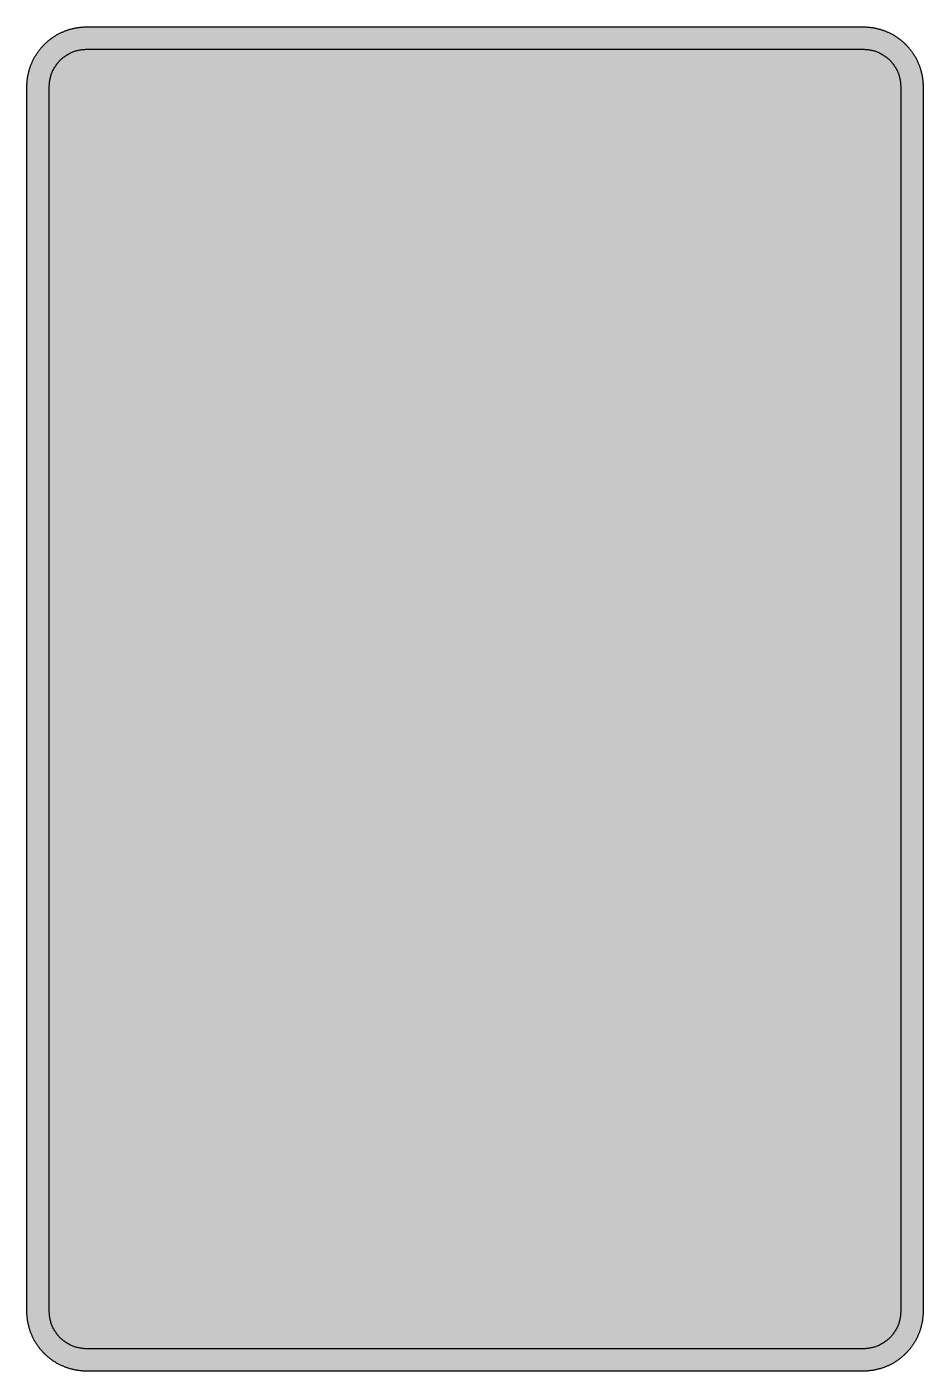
# Model space of a CAD drawing. Header units: millimetres. Extents: x 0 to 212, y 0 to 318.
import ezdxf

# ---------------------------------------------------------------- set-up
doc = ezdxf.new("R2010")
doc.units = ezdxf.units.MM

msp = doc.modelspace()

# ---------------------------------------------------------------- hatches: boundary and pattern name
for color, points in [(254, [(14.1633, 0.0536), (13.9878, 0.0533), (13.8125, 0.0559), (13.6373, 0.061), (13.462, 0.0686), (13.2893, 0.0787), (13.114, 0.0914), (12.9413, 0.1041), (12.7686, 0.1219), (12.5959, 0.1397), (12.4231, 0.16), (12.2504, 0.1829), (12.0777, 0.2057), (11.9075, 0.2337), (11.7373, 0.2616), (11.5672, 0.2921), (11.397, 0.3251), (11.2268, 0.3607), (11.0592, 0.3988), (10.8915, 0.4369), (10.7239, 0.4775), (10.5562, 0.5207), (10.3886, 0.5664), (10.2235, 0.6121), (10.0584, 0.6629), (9.8933, 0.7137), (9.7307, 0.7671), (9.5682, 0.8204), (9.4056, 0.8788), (9.2431, 0.9373), (9.083, 0.9982), (8.923, 1.0617), (8.763, 1.1252), (8.6055, 1.1938), (8.4455, 1.2624), (8.2906, 1.331), (8.1331, 1.4046), (7.9781, 1.4783), (7.8232, 1.5545), (7.6708, 1.6332), (7.5184, 1.7145), (7.366, 1.7958), (7.2161, 1.8796), (7.0663, 1.966), (6.919, 2.0523), (6.7716, 2.1438), (6.6243, 2.2352), (6.4795, 2.3266), (6.3348, 2.4232), (6.19, 2.5197), (6.0477, 2.6187), (5.908, 2.7178), (5.7683, 2.8194), (5.6286, 2.9235), (5.4915, 3.0302), (5.3543, 3.1369), (5.2197, 3.2461), (5.0851, 3.3579), (4.953, 3.4722), (4.8209, 3.5865), (4.6914, 3.7033), (4.5644, 3.8202), (4.4348, 3.9395), (4.3104, 4.0615), (4.1859, 4.1859), (4.0615, 4.3104), (3.9395, 4.4348), (3.8202, 4.5618), (3.7033, 4.6914), (3.5865, 4.8209), (3.4722, 4.953), (3.3579, 5.0851), (3.2487, 5.2197), (3.1369, 5.3543), (3.0302, 5.4915), (2.9235, 5.6286), (2.8194, 5.7683), (2.7178, 5.908), (2.6187, 6.0477), (2.5197, 6.19), (2.4232, 6.3348), (2.3266, 6.477), (2.2352, 6.6243), (2.1438, 6.7691), (2.0523, 6.9164), (1.966, 7.0663), (1.8796, 7.2161), (1.7958, 7.366), (1.7145, 7.5184), (1.6332, 7.6708), (1.5545, 7.8232), (1.4783, 7.9781), (1.4046, 8.1331), (1.331, 8.2906), (1.2598, 8.4455), (1.1913, 8.603), (1.1252, 8.763), (1.0592, 8.923), (0.9982, 9.083), (0.9373, 9.2431), (0.8763, 9.4056), (0.8204, 9.5682), (0.7645, 9.7307), (0.7112, 9.8933), (0.6604, 10.0584), (0.6121, 10.2235), (0.5639, 10.3911), (0.5207, 10.5562), (0.4775, 10.7239), (0.4343, 10.8915), (0.3962, 11.0592), (0.3607, 11.2268), (0.3251, 11.397), (0.2921, 11.5672), (0.2616, 11.7373), (0.2311, 11.9075), (0.2057, 12.0802), (0.1803, 12.2504), (0.1575, 12.4231), (0.1372, 12.5959), (0.1194, 12.7686), (0.1041, 12.9413), (0.0889, 13.1166), (0.0787, 13.2893), (0.0686, 13.4645), (0.061, 13.6373), (0.0559, 13.8125), (0.0508, 13.9878), (0.0508, 14.163), (0.0522, 303.4425), (0.0508, 303.6164), (0.0559, 303.7916), (0.061, 303.9669), (0.0686, 304.1396), (0.0787, 304.3149), (0.0889, 304.4876), (0.1041, 304.6628), (0.1194, 304.8356), (0.1372, 305.0083), (0.1575, 305.181), (0.1803, 305.3537), (0.2057, 305.5239), (0.2311, 305.6966), (0.2616, 305.8668), (0.2921, 306.037), (0.3251, 306.2072), (0.3607, 306.3748), (0.3962, 306.545), (0.4343, 306.7126), (0.4775, 306.8803), (0.5207, 307.0479), (0.5639, 307.213), (0.6121, 307.3781), (0.6604, 307.5432), (0.7112, 307.7083), (0.7645, 307.8734), (0.8204, 308.036), (0.8763, 308.1985), (0.9373, 308.3611), (0.9982, 308.5211), (1.0592, 308.6811), (1.1252, 308.8411), (1.1913, 308.9986), (1.2598, 309.1561), (1.331, 309.3136), (1.4046, 309.4685), (1.4783, 309.626), (1.5545, 309.7784), (1.6332, 309.9333), (1.7145, 310.0857), (1.7958, 310.2356), (1.8796, 310.388), (1.966, 310.5379), (2.0523, 310.6852), (2.1438, 310.8325), (2.2352, 310.9798), (2.3266, 311.1246), (2.4232, 311.2694), (2.5197, 311.4116), (2.6187, 311.5539), (2.7178, 311.6961), (2.8194, 311.8358), (2.9235, 311.9755), (3.0302, 312.1127), (3.1369, 312.2473), (3.2487, 312.3844), (3.3579, 312.5165), (3.4722, 312.6486), (3.5865, 312.7807), (3.7033, 312.9102), (3.8202, 313.0398), (3.9395, 313.1668), (4.0615, 313.2938), (4.1859, 313.4182), (4.3104, 313.5401), (4.4348, 313.6621), (4.5644, 313.784), (4.6914, 313.9008), (4.8209, 314.0177), (4.953, 314.132), (5.0851, 314.2437), (5.2197, 314.3555), (5.3543, 314.4647), (5.4915, 314.5739), (5.6286, 314.6781), (5.7683, 314.7822), (5.908, 314.8838), (6.0477, 314.9854), (6.19, 315.0845), (6.3348, 315.181), (6.4795, 315.275), (6.6243, 315.3689), (6.7716, 315.4604), (6.919, 315.5493), (7.0663, 315.6382), (7.2161, 315.7245), (7.366, 315.8084), (7.5184, 315.8896), (7.6708, 315.9709), (7.8232, 316.0471), (7.9781, 316.1233), (8.1331, 316.1995), (8.2906, 316.2706), (8.4455, 316.3418), (8.6055, 316.4103), (8.763, 316.4789), (8.923, 316.5424), (9.083, 316.6059), (9.2431, 316.6669), (9.4056, 316.7253), (9.5682, 316.7837), (9.7307, 316.8371), (9.8933, 316.8904), (10.0584, 316.9412), (10.2235, 316.992), (10.3886, 317.0377), (10.5562, 317.0834), (10.7239, 317.1266), (10.8915, 317.1673), (11.0592, 317.2079), (11.2268, 317.2435), (11.397, 317.279), (11.5672, 317.312), (11.7373, 317.3425), (11.9075, 317.3705), (12.0777, 317.3984), (12.2504, 317.4213), (12.4231, 317.4441), (12.5959, 317.4644), (12.7686, 317.4822), (12.9413, 317.5), (13.114, 317.5127), (13.2893, 317.5254), (13.462, 317.5356), (13.6373, 317.5432), (13.8125, 317.5483), (13.9878, 317.5508), (14.163, 317.5533), (197.6078, 317.5536), (197.7822, 317.5508), (197.9574, 317.5483), (198.1327, 317.5432), (198.3054, 317.5356), (198.4807, 317.5254), (198.6534, 317.5127), (198.8287, 317.5), (199.0014, 317.4822), (199.1741, 317.4644), (199.3468, 317.4441), (199.5195, 317.4213), (199.6897, 317.3984), (199.8624, 317.3705), (200.0326, 317.3425), (200.2028, 317.312), (200.373, 317.279), (200.5432, 317.2435), (200.7108, 317.2079), (200.8784, 317.1673), (201.0461, 317.1266), (201.2137, 317.0834), (201.3788, 317.0377), (201.5465, 316.992), (201.7116, 316.9412), (201.8767, 316.8904), (202.0392, 316.8371), (202.2018, 316.7837), (202.3643, 316.7253), (202.5269, 316.6669), (202.6869, 316.6059), (202.8469, 316.5424), (203.007, 316.4789), (203.167, 316.4103), (203.3245, 316.3418), (203.4794, 316.2706), (203.6369, 316.1995), (203.7918, 316.1233), (203.9468, 316.0471), (204.0992, 315.9709), (204.2516, 315.8896), (204.404, 315.8084), (204.5538, 315.7245), (204.7037, 315.6382), (204.8535, 315.5493), (205.0009, 315.4604), (205.1456, 315.3689), (205.293, 315.275), (205.4352, 315.181), (205.58, 315.0845), (205.7222, 314.9854), (205.8619, 314.8838), (206.0016, 314.7822), (206.1413, 314.6781), (206.2785, 314.5739), (206.4156, 314.4647), (206.5503, 314.3555), (206.6849, 314.2437), (206.817, 314.132), (206.949, 314.0177), (207.0786, 313.9008), (207.2081, 313.784), (207.3351, 313.6621), (207.4596, 313.5401), (207.584, 313.4182), (207.7085, 313.2938), (207.8304, 313.1668), (207.9498, 313.0398), (208.0666, 312.9102), (208.1835, 312.7807), (208.2978, 312.6486), (208.4121, 312.5165), (208.5238, 312.3844), (208.6331, 312.2473), (208.7397, 312.1127), (208.8464, 311.9755), (208.9506, 311.8358), (209.0522, 311.6961), (209.1512, 311.5539), (209.2503, 311.4116), (209.3468, 311.2694), (209.4433, 311.1246), (209.5348, 310.9798), (209.6262, 310.8325), (209.7176, 310.6852), (209.804, 310.5379), (209.8904, 310.388), (209.9742, 310.2356), (210.0555, 310.0857), (210.1367, 309.9333), (210.2155, 309.7784), (210.2917, 309.626), (210.3653, 309.4685), (210.439, 309.3136), (210.5076, 309.1561), (210.5762, 308.9986), (210.6447, 308.8411), (210.7082, 308.6811), (210.7717, 308.5211), (210.8327, 308.3611), (210.8911, 308.1985), (210.9495, 308.036), (211.0029, 307.8734), (211.0562, 307.7083), (211.107, 307.5432), (211.1578, 307.3781), (211.2035, 307.213), (211.2493, 307.0479), (211.2924, 306.8803), (211.3331, 306.7126), (211.3712, 306.545), (211.4093, 306.3748), (211.4448, 306.2072), (211.4779, 306.037), (211.5083, 305.8668), (211.5363, 305.6966), (211.5642, 305.5239), (211.5871, 305.3537), (211.6099, 305.181), (211.6303, 305.0083), (211.648, 304.8356), (211.6658, 304.6628), (211.6785, 304.4876), (211.6912, 304.3149), (211.7014, 304.1396), (211.709, 303.9669), (211.7141, 303.7916), (211.7166, 303.6164), (211.7166, 303.4411), (211.7189, 14.1647), (211.7166, 13.9878), (211.7141, 13.8125), (211.709, 13.6373), (211.7014, 13.4645), (211.6912, 13.2893), (211.6785, 13.1166), (211.6658, 12.9413), (211.648, 12.7686), (211.6303, 12.5959), (211.6099, 12.4231), (211.5871, 12.2504), (211.5642, 12.0802), (211.5363, 11.9075), (211.5083, 11.7373), (211.4779, 11.5672), (211.4448, 11.397), (211.4093, 11.2268), (211.3712, 11.0592), (211.3331, 10.8915), (211.2924, 10.7239), (211.2493, 10.5562), (211.2035, 10.3911), (211.1578, 10.2235), (211.107, 10.0584), (211.0562, 9.8933), (211.0029, 9.7307), (210.9495, 9.5682), (210.8911, 9.4056), (210.8327, 9.2431), (210.7717, 9.083), (210.7082, 8.923), (210.6447, 8.763), (210.5762, 8.603), (210.5076, 8.4455), (210.439, 8.2906), (210.3653, 8.1331), (210.2917, 7.9781), (210.2155, 7.8232), (210.1367, 7.6708), (210.0555, 7.5184), (209.9742, 7.366), (209.8904, 7.2161), (209.804, 7.0663), (209.7176, 6.9164), (209.6262, 6.7691), (209.5348, 6.6243), (209.4433, 6.477), (209.3468, 6.3348), (209.2503, 6.19), (209.1512, 6.0477), (209.0522, 5.908), (208.9506, 5.7683), (208.8464, 5.6286), (208.7397, 5.4915), (208.6331, 5.3543), (208.5238, 5.2197), (208.4121, 5.0851), (208.2978, 4.953), (208.1835, 4.8209), (208.0666, 4.6914), (207.9498, 4.5618), (207.8304, 4.4348), (207.7085, 4.3104), (207.584, 4.1859), (207.4596, 4.0615), (207.3351, 3.9395), (207.2081, 3.8202), (207.0786, 3.7033), (206.949, 3.5865), (206.817, 3.4722), (206.6849, 3.3579), (206.5503, 3.2461), (206.4156, 3.1369), (206.2785, 3.0302), (206.1413, 2.9235), (206.0016, 2.8194), (205.8619, 2.7178), (205.7222, 2.6187), (205.58, 2.5197), (205.4352, 2.4232), (205.293, 2.3266), (205.1456, 2.2352), (205.0009, 2.1438), (204.8535, 2.0523), (204.7037, 1.966), (204.5538, 1.8796), (204.404, 1.7958), (204.2516, 1.7145), (204.0992, 1.6332), (203.9468, 1.5545), (203.7918, 1.4783), (203.6369, 1.4046), (203.4794, 1.331), (203.3245, 1.2624), (203.167, 1.1938), (203.007, 1.1252), (202.8469, 1.0617), (202.6869, 0.9982), (202.5269, 0.9373), (202.3643, 0.8788), (202.2018, 0.8204), (202.0392, 0.7671), (201.8767, 0.7137), (201.7116, 0.6629), (201.5465, 0.6121), (201.3788, 0.5664), (201.2137, 0.5207), (201.0461, 0.4775), (200.8784, 0.4369), (200.7108, 0.3988), (200.5432, 0.3607), (200.373, 0.3251), (200.2028, 0.2921), (200.0326, 0.2616), (199.8624, 0.2337), (199.6897, 0.2057), (199.5195, 0.1829), (199.3468, 0.16), (199.1741, 0.1397), (199.0014, 0.1219), (198.8287, 0.1041), (198.6534, 0.0914), (198.4807, 0.0787), (198.3054, 0.0686), (198.1327, 0.061), (197.9574, 0.0559), (197.7822, 0.0533), (197.6069, 0.0533)]), (144, [(14.1633, 5.3453), (13.9344, 5.3467), (13.7084, 5.3543), (13.4849, 5.3696), (13.2613, 5.3899), (13.0378, 5.4153), (12.8194, 5.4458), (12.6009, 5.4813), (12.385, 5.522), (12.1717, 5.5702), (11.9583, 5.621), (11.7475, 5.6794), (11.5392, 5.7404), (11.3335, 5.8064), (11.1303, 5.8801), (10.9296, 5.9563), (10.729, 6.0376), (10.5334, 6.1239), (10.3378, 6.2128), (10.1473, 6.3094), (9.9593, 6.4084), (9.7714, 6.5126), (9.5885, 6.6218), (9.4082, 6.7335), (9.2304, 6.8504), (9.0576, 6.9698), (8.8849, 7.0968), (8.7173, 7.2238), (8.5522, 7.3584), (8.3896, 7.4955), (8.2321, 7.6352), (8.0772, 7.78), (7.9273, 7.9273), (7.7775, 8.0772), (7.6352, 8.2321), (7.493, 8.3922), (7.3558, 8.5522), (7.2238, 8.7173), (7.0942, 8.8875), (6.9698, 9.0576), (6.8504, 9.2329), (6.7335, 9.4107), (6.6192, 9.591), (6.5126, 9.7739), (6.4084, 9.9593), (6.3068, 10.1473), (6.2128, 10.3403), (6.1214, 10.5334), (6.035, 10.7315), (5.9538, 10.9296), (5.8776, 11.1303), (5.8064, 11.3335), (5.7404, 11.5418), (5.6769, 11.75), (5.621, 11.9583), (5.5677, 12.1717), (5.522, 12.385), (5.4813, 12.6009), (5.4432, 12.8194), (5.4127, 13.0404), (5.3873, 13.2613), (5.3696, 13.4849), (5.3543, 13.7084), (5.3467, 13.937), (5.3416, 14.163), (5.3439, 303.4425), (5.3467, 303.6697), (5.3543, 303.8958), (5.3696, 304.1193), (5.3873, 304.3428), (5.4127, 304.5638), (5.4432, 304.7848), (5.4813, 305.0032), (5.522, 305.2191), (5.5677, 305.4325), (5.621, 305.6458), (5.6769, 305.8541), (5.7404, 306.0624), (5.8064, 306.2707), (5.8776, 306.4739), (5.9538, 306.6745), (6.035, 306.8726), (6.1214, 307.0708), (6.2128, 307.2638), (6.3068, 307.4568), (6.4084, 307.6448), (6.5126, 307.8302), (6.6192, 308.0131), (6.7335, 308.1934), (6.8504, 308.3712), (6.9698, 308.5465), (7.0942, 308.7167), (7.2238, 308.8869), (7.3558, 309.052), (7.493, 309.212), (7.6352, 309.372), (7.7775, 309.5269), (7.9273, 309.6768), (8.0772, 309.8241), (8.2321, 309.9689), (8.3896, 310.1086), (8.5522, 310.2458), (8.7173, 310.3804), (8.8849, 310.5074), (9.0576, 310.6344), (9.2304, 310.7538), (9.4082, 310.8706), (9.5885, 310.9824), (9.7714, 311.0916), (9.9593, 311.1957), (10.1473, 311.2948), (10.3378, 311.3913), (10.5334, 311.4802), (10.729, 311.5666), (10.9296, 311.6478), (11.1303, 311.7266), (11.3335, 311.7977), (11.5392, 311.8637), (11.7475, 311.9272), (11.9583, 311.9831), (12.1717, 312.0339), (12.385, 312.0822), (12.6009, 312.1228), (12.8194, 312.1584), (13.0378, 312.1889), (13.2613, 312.2143), (13.4849, 312.2346), (13.7084, 312.2498), (13.9344, 312.2574), (14.163, 312.26), (197.6078, 312.262), (197.833, 312.2574), (198.0616, 312.2498), (198.2851, 312.2346), (198.5086, 312.2143), (198.7296, 312.1889), (198.9506, 312.1584), (199.169, 312.1228), (199.3849, 312.0822), (199.5983, 312.0339), (199.8116, 311.9831), (200.0199, 311.9272), (200.2282, 311.8637), (200.4365, 311.7977), (200.6397, 311.7266), (200.8403, 311.6478), (201.0385, 311.5666), (201.2366, 311.4802), (201.4296, 311.3913), (201.6227, 311.2948), (201.8106, 311.1957), (201.996, 311.0916), (202.1789, 310.9824), (202.3593, 310.8706), (202.5371, 310.7538), (202.7123, 310.6344), (202.8825, 310.5074), (203.0527, 310.3804), (203.2178, 310.2458), (203.3778, 310.1086), (203.5378, 309.9689), (203.6928, 309.8241), (203.8426, 309.6768), (203.9899, 309.5269), (204.1347, 309.372), (204.2744, 309.212), (204.4116, 309.052), (204.5462, 308.8869), (204.6732, 308.7167), (204.8002, 308.5465), (204.9196, 308.3712), (205.0364, 308.1934), (205.1482, 308.0131), (205.2574, 307.8302), (205.3615, 307.6448), (205.4606, 307.4568), (205.5571, 307.2638), (205.646, 307.0708), (205.7324, 306.8726), (205.8137, 306.6745), (205.8899, 306.4739), (205.9635, 306.2707), (206.0296, 306.0624), (206.0905, 305.8541), (206.1489, 305.6458), (206.1997, 305.4325), (206.248, 305.2191), (206.2886, 305.0032), (206.3242, 304.7848), (206.3547, 304.5638), (206.3801, 304.3428), (206.4004, 304.1193), (206.4156, 303.8958), (206.4233, 303.6697), (206.4258, 303.4411), (206.4272, 14.1647), (206.4233, 13.937), (206.4156, 13.7084), (206.4004, 13.4849), (206.3801, 13.2613), (206.3547, 13.0404), (206.3242, 12.8194), (206.2886, 12.6009), (206.248, 12.385), (206.1997, 12.1717), (206.1489, 11.9583), (206.0905, 11.75), (206.0296, 11.5418), (205.9635, 11.3335), (205.8899, 11.1303), (205.8137, 10.9296), (205.7324, 10.7315), (205.646, 10.5334), (205.5571, 10.3403), (205.4606, 10.1473), (205.3615, 9.9593), (205.2574, 9.7739), (205.1482, 9.591), (205.0364, 9.4107), (204.9196, 9.2329), (204.8002, 9.0576), (204.6732, 8.8875), (204.5462, 8.7173), (204.4116, 8.5522), (204.2744, 8.3922), (204.1347, 8.2321), (203.9899, 8.0772), (203.8426, 7.9273), (203.6928, 7.78), (203.5378, 7.6352), (203.3778, 7.4955), (203.2178, 7.3584), (203.0527, 7.2238), (202.8825, 7.0968), (202.7123, 6.9698), (202.5371, 6.8504), (202.3593, 6.7335), (202.1789, 6.6218), (201.996, 6.5126), (201.8106, 6.4084), (201.6227, 6.3094), (201.4296, 6.2128), (201.2366, 6.1239), (201.0385, 6.0376), (200.8403, 5.9563), (200.6397, 5.8801), (200.4365, 5.8064), (200.2282, 5.7404), (200.0199, 5.6794), (199.8116, 5.621), (199.5983, 5.5702), (199.3849, 5.522), (199.169, 5.4813), (198.9506, 5.4458), (198.7296, 5.4153), (198.5086, 5.3899), (198.2851, 5.3696), (198.0616, 5.3543), (197.833, 5.3467), (197.6069, 5.3442)])]:
    msp.add_hatch(color=color).paths.add_polyline_path(points)
h = msp.add_hatch(color=254)
h.paths.add_polyline_path([(56.4967, 137.6369), (56.4967, 285.8036), (117.3508, 285.8036), (117.9093, 285.7983), (118.4656, 285.7881), (119.0244, 285.7703), (119.5807, 285.7475), (120.1344, 285.717), (120.6906, 285.6789), (121.2444, 285.6332), (121.7955, 285.5824), (122.3467, 285.5239), (122.8954, 285.4604), (123.444, 285.3868), (123.9926, 285.3106), (124.5387, 285.2242), (125.0823, 285.1328), (125.6259, 285.0337), (126.1669, 284.9296), (126.7054, 284.8178), (127.2438, 284.701), (127.7798, 284.5765), (128.3132, 284.447), (128.8466, 284.3073), (129.3774, 284.165), (129.9058, 284.0152), (130.4315, 283.8577), (130.9548, 283.6951), (131.478, 283.525), (131.9987, 283.3497), (132.5169, 283.1694), (133.0325, 282.9814), (133.543, 282.7858), (134.0536, 282.5852), (134.5641, 282.3794), (135.0696, 282.1661), (135.5725, 281.9451), (136.0703, 281.7216), (136.5682, 281.4904), (137.0635, 281.2517), (137.5562, 281.0078), (138.0439, 280.7589), (138.5316, 280.5024), (139.0142, 280.2407), (139.4943, 279.974), (139.9692, 279.6997), (140.4442, 279.4203), (140.9141, 279.1358), (141.3815, 278.8437), (141.8438, 278.5491), (142.3035, 278.2443), (142.7607, 277.937), (143.2154, 277.622), (143.6649, 277.302), (144.1094, 276.9768), (144.5514, 276.6441), (144.9908, 276.3063), (145.4252, 275.9634), (145.857, 275.6154), (146.2837, 275.2623), (146.7053, 274.9017), (147.1244, 274.5359), (147.5384, 274.1651), (147.9499, 273.7891), (148.3563, 273.4081), (148.7576, 273.0221), (149.1539, 272.6284), (149.5476, 272.2296), (149.9362, 271.8283), (150.3172, 271.4219), (150.6931, 271.0129), (151.064, 270.5964), (151.4297, 270.1773), (151.7879, 269.7556), (152.1435, 269.3289), (152.4914, 268.8971), (152.8343, 268.4628), (153.1722, 268.0259), (153.5024, 267.5814), (153.83, 267.1369), (154.1501, 266.6873), (154.465, 266.2326), (154.7724, 265.778), (155.0746, 265.3157), (155.3718, 264.8534), (155.6639, 264.3861), (155.9484, 263.9162), (156.2278, 263.4412), (156.5021, 262.9662), (156.7688, 262.4861), (157.0304, 262.0035), (157.287, 261.5159), (157.5359, 261.0282), (157.7797, 260.5354), (158.0159, 260.0401), (158.2471, 259.5448), (158.4731, 259.0444), (158.6916, 258.5415), (158.9049, 258.0361), (159.1132, 257.5281), (159.3139, 257.0175), (159.5069, 256.5044), (159.6949, 255.9888), (159.8778, 255.4707), (160.053, 254.95), (160.2232, 254.4293), (160.3858, 253.9035), (160.5407, 253.3777), (160.6906, 252.8494), (160.8353, 252.3185), (160.9725, 251.7851), (161.102, 251.2517), (161.2265, 250.7158), (161.3459, 250.1773), (161.4576, 249.6388), (161.5618, 249.0978), (161.6583, 248.5542), (161.7523, 248.0107), (161.8361, 247.4646), (161.9148, 246.9185), (161.986, 246.3698), (162.0495, 245.8187), (162.1079, 245.2675), (162.1612, 244.7163), (162.2044, 244.1626), (162.2425, 243.6089), (162.273, 243.0526), (162.2984, 242.4963), (162.3136, 241.9401), (162.3263, 241.3813), (162.3289, 240.8225), (162.3263, 240.2637), (162.3136, 239.7074), (162.2984, 239.1486), (162.273, 238.5924), (162.2425, 238.0361), (162.2044, 237.4824), (162.1612, 236.9287), (162.1079, 236.3775), (162.0495, 235.8263), (161.986, 235.2777), (161.9148, 234.729), (161.8361, 234.1804), (161.7523, 233.6343), (161.6583, 233.0907), (161.5618, 232.5472), (161.4576, 232.0061), (161.3459, 231.4677), (161.2265, 230.9292), (161.102, 230.3932), (160.9725, 229.8598), (160.8353, 229.3264), (160.6906, 228.7956), (160.5407, 228.2673), (160.3858, 227.7415), (160.2232, 227.2157), (160.053, 226.695), (159.8778, 226.1743), (159.6949, 225.6561), (159.5069, 225.1405), (159.3139, 224.6274), (159.1132, 224.1169), (158.9049, 223.6089), (158.6916, 223.1034), (158.4731, 222.6005), (158.2471, 222.1001), (158.0159, 221.6048), (157.7797, 221.1095), (157.5359, 220.6168), (157.287, 220.1291), (157.0304, 219.6414), (156.7688, 219.1588), (156.5021, 218.6788), (156.2278, 218.2038), (155.9484, 217.7288), (155.6639, 217.2589), (155.3718, 216.7915), (155.0746, 216.3293), (154.7724, 215.867), (154.465, 215.4123), (154.1501, 214.9577), (153.83, 214.5081), (153.5024, 214.0636), (153.1722, 213.6216), (152.8343, 213.1822), (152.4914, 212.7479), (152.1435, 212.3161), (151.7879, 211.8893), (151.4297, 211.4677), (151.064, 211.0486), (150.6931, 210.6346), (150.3172, 210.2231), (149.9362, 209.8167), (149.5476, 209.4154), (149.1539, 209.0166), (148.7576, 208.6254), (148.3563, 208.2368), (147.9499, 207.8558), (147.5384, 207.4799), (147.1244, 207.1091), (146.7053, 206.7433), (146.2837, 206.3826), (145.857, 206.0296), (145.4252, 205.6816), (144.9908, 205.3387), (144.5514, 205.0009), (144.1094, 204.6681), (143.6649, 204.343), (143.2154, 204.023), (142.7607, 203.708), (142.3035, 203.4007), (141.8438, 203.0984), (141.3815, 202.8012), (140.9141, 202.5091), (140.4442, 202.2246), (139.9692, 201.9452), (139.4943, 201.6709), (139.0142, 201.4042), (138.5316, 201.1426), (138.0439, 200.8861), (137.5562, 200.6371), (137.0635, 200.3933), (136.5682, 200.1571), (136.0703, 199.9259), (135.5725, 199.6999), (135.0696, 199.4814), (134.5641, 199.2681), (134.0536, 199.0598), (133.543, 198.8591), (133.0325, 198.6661), (132.5169, 198.4781), (131.9987, 198.2953), (131.478, 198.12), (130.9548, 197.9498), (130.4315, 197.7873), (129.9058, 197.6323), (129.3774, 197.4825), (128.8466, 197.3377), (128.3132, 197.2005), (127.7798, 197.0684), (127.2438, 196.944), (126.7054, 196.8271), (126.1669, 196.7154), (125.6259, 196.6112), (125.0823, 196.5122), (124.5387, 196.4207), (123.9926, 196.3369), (123.444, 196.2582), (122.8954, 196.1871), (122.3467, 196.121), (121.7955, 196.0651), (121.2444, 196.0118), (120.6906, 195.9686), (120.1344, 195.9305), (119.5807, 195.9), (119.0244, 195.8746), (118.4656, 195.8569), (117.9093, 195.8467), (117.3505, 195.8442), (78.9862, 195.8453), (78.9862, 137.6369)])
h.paths.add_polyline_path([(78.9862, 217.0119), (116.0279, 217.0119), (116.3218, 217.0125), (116.619, 217.0176), (116.9137, 217.0278), (117.2083, 217.0405), (117.5004, 217.0557), (117.795, 217.076), (118.0871, 217.0989), (118.3792, 217.1268), (118.6713, 217.1573), (118.9634, 217.1929), (119.253, 217.231), (119.5426, 217.2716), (119.8321, 217.3173), (120.1191, 217.3656), (120.4087, 217.4164), (120.6932, 217.4723), (120.9802, 217.5307), (121.2647, 217.5942), (121.5492, 217.6602), (121.8311, 217.7288), (122.113, 217.8025), (122.395, 217.8761), (122.6744, 217.9574), (122.9538, 218.0387), (123.2306, 218.125), (123.5075, 218.2165), (123.7818, 218.3079), (124.0561, 218.4044), (124.3279, 218.5035), (124.5997, 218.6076), (124.8715, 218.7143), (125.1407, 218.8235), (125.4074, 218.9353), (125.6741, 219.0521), (125.9383, 219.1715), (126.2024, 219.2934), (126.4641, 219.4179), (126.7231, 219.5474), (126.9822, 219.6795), (127.2413, 219.8167), (127.4953, 219.9538), (127.7493, 220.0961), (128.0033, 220.2409), (128.2522, 220.3882), (128.5011, 220.538), (128.7501, 220.693), (128.9939, 220.8505), (129.2377, 221.0105), (129.4816, 221.173), (129.7203, 221.3407), (129.9591, 221.5109), (130.1953, 221.6836), (130.429, 221.8588), (130.6601, 222.0366), (130.8913, 222.2195), (131.1199, 222.4024), (131.3434, 222.5904), (131.5695, 222.7809), (131.7904, 222.9739), (132.0089, 223.1695), (132.2273, 223.3701), (132.4407, 223.5708), (132.654, 223.7765), (132.8649, 223.9848), (133.0731, 224.1956), (133.2789, 224.409), (133.4795, 224.6224), (133.6802, 224.8408), (133.8758, 225.0592), (134.0688, 225.2802), (134.2593, 225.5063), (134.4473, 225.7323), (134.6327, 225.9584), (134.813, 226.1895), (134.9908, 226.4207), (135.1661, 226.6544), (135.3388, 226.8906), (135.509, 227.1293), (135.6766, 227.3706), (135.8392, 227.6119), (135.9992, 227.8558), (136.1567, 228.0996), (136.3116, 228.3485), (136.4615, 228.5975), (136.6088, 228.8464), (136.7536, 229.1004), (136.8958, 229.3544), (137.0355, 229.6084), (137.1702, 229.8675), (137.3022, 230.1265), (137.4318, 230.3856), (137.5562, 230.6472), (137.6782, 230.9114), (137.7975, 231.1756), (137.9144, 231.4423), (138.0261, 231.709), (138.1354, 231.9782), (138.242, 232.25), (138.3462, 232.5218), (138.4452, 232.7935), (138.5418, 233.0679), (138.6332, 233.3422), (138.7246, 233.619), (138.811, 233.8959), (138.8923, 234.1753), (138.9736, 234.4547), (139.0498, 234.7366), (139.1209, 235.0186), (139.1895, 235.3005), (139.2555, 235.585), (139.319, 235.8695), (139.3774, 236.1565), (139.4333, 236.441), (139.4841, 236.7305), (139.5324, 237.0176), (139.5781, 237.3071), (139.6187, 237.5967), (139.6568, 237.8862), (139.6924, 238.1783), (139.7229, 238.4704), (139.7508, 238.7625), (139.7737, 239.0546), (139.794, 239.3493), (139.8092, 239.6414), (139.8219, 239.936), (139.8321, 240.2307), (139.8372, 240.5278), (139.8397, 240.8225), (139.8372, 241.1197), (139.8321, 241.4143), (139.8219, 241.7089), (139.8092, 242.0036), (139.794, 242.2982), (139.7737, 242.5903), (139.7508, 242.885), (139.7229, 243.1771), (139.6924, 243.4692), (139.6568, 243.7587), (139.6187, 244.0483), (139.5781, 244.3378), (139.5324, 244.6274), (139.4841, 244.917), (139.4333, 245.204), (139.3774, 245.491), (139.319, 245.7755), (139.2555, 246.06), (139.1895, 246.3444), (139.1209, 246.6264), (139.0498, 246.9083), (138.9736, 247.1903), (138.8923, 247.4697), (138.811, 247.7491), (138.7246, 248.0259), (138.6332, 248.3028), (138.5418, 248.5771), (138.4452, 248.8514), (138.3462, 249.1232), (138.242, 249.395), (138.1354, 249.6668), (138.0261, 249.936), (137.9144, 250.2027), (137.7975, 250.4694), (137.6782, 250.7336), (137.5562, 250.9977), (137.4318, 251.2593), (137.3022, 251.5184), (137.1702, 251.7775), (137.0355, 252.0366), (136.8958, 252.2906), (136.7536, 252.5446), (136.6088, 252.7986), (136.4615, 253.0475), (136.3116, 253.2964), (136.1567, 253.5453), (135.9992, 253.7892), (135.8392, 254.033), (135.6766, 254.2743), (135.509, 254.5156), (135.3388, 254.7544), (135.1661, 254.9881), (134.9908, 255.2243), (134.813, 255.4554), (134.6327, 255.6866), (134.4473, 255.9126), (134.2593, 256.1387), (134.0688, 256.3622), (133.8758, 256.5857), (133.6802, 256.8042), (133.4795, 257.0226), (133.2789, 257.236), (133.0731, 257.4493), (132.8649, 257.6601), (132.654, 257.8684), (132.4407, 258.0716), (132.2273, 258.2748), (132.0089, 258.4729), (131.7904, 258.6711), (131.5695, 258.8641), (131.3434, 259.0546), (131.1199, 259.2426), (130.8913, 259.4254), (130.6601, 259.6083), (130.429, 259.7861), (130.1953, 259.9614), (129.9591, 260.1341), (129.7203, 260.3043), (129.4816, 260.4694), (129.2377, 260.6345), (128.9939, 260.7945), (128.7501, 260.952), (128.5011, 261.1069), (128.2522, 261.2568), (128.0033, 261.4041), (127.7493, 261.5489), (127.4953, 261.6911), (127.2413, 261.8308), (126.9822, 261.9654), (126.7231, 262.0975), (126.4641, 262.2271), (126.2024, 262.3515), (125.9383, 262.4734), (125.6741, 262.5928), (125.4074, 262.7097), (125.1407, 262.8214), (124.8715, 262.9332), (124.5997, 263.0373), (124.3279, 263.1415), (124.0561, 263.2405), (123.7818, 263.337), (123.5075, 263.431), (123.2306, 263.5199), (122.9538, 263.6063), (122.6744, 263.6901), (122.395, 263.7688), (122.113, 263.845), (121.8311, 263.9162), (121.5492, 263.9873), (121.2647, 264.0533), (120.9802, 264.1143), (120.6932, 264.1727), (120.4087, 264.2286), (120.1191, 264.2819), (119.8321, 264.3302), (119.5426, 264.3759), (119.253, 264.4165), (118.9634, 264.4546), (118.6713, 264.4877), (118.3792, 264.5181), (118.0871, 264.5461), (117.795, 264.5689), (117.5004, 264.5893), (117.2083, 264.607), (116.9137, 264.6197), (116.619, 264.6274), (116.3218, 264.635), (116.0272, 264.635), (78.9862, 264.637)], flags=16)

# ---------------------------------------------------------------- linework, layer by layer
at = {"color": 254}
msp.add_lwpolyline([(14.1633, 0.0536), (13.9878, 0.0533), (13.8125, 0.0559), (13.6373, 0.061), (13.462, 0.0686), (13.2893, 0.0787), (13.114, 0.0914), (12.9413, 0.1041), (12.7686, 0.1219), (12.5959, 0.1397), (12.4231, 0.16), (12.2504, 0.1829), (12.0777, 0.2057), (11.9075, 0.2337), (11.7373, 0.2616), (11.5672, 0.2921), (11.397, 0.3251), (11.2268, 0.3607), (11.0592, 0.3988), (10.8915, 0.4369), (10.7239, 0.4775), (10.5562, 0.5207), (10.3886, 0.5664), (10.2235, 0.6121), (10.0584, 0.6629), (9.8933, 0.7137), (9.7307, 0.7671), (9.5682, 0.8204), (9.4056, 0.8788), (9.2431, 0.9373), (9.083, 0.9982), (8.923, 1.0617), (8.763, 1.1252), (8.6055, 1.1938), (8.4455, 1.2624), (8.2906, 1.331), (8.1331, 1.4046), (7.9781, 1.4783), (7.8232, 1.5545), (7.6708, 1.6332), (7.5184, 1.7145), (7.366, 1.7958), (7.2161, 1.8796), (7.0663, 1.966), (6.919, 2.0523), (6.7716, 2.1438), (6.6243, 2.2352), (6.4795, 2.3266), (6.3348, 2.4232), (6.19, 2.5197), (6.0477, 2.6187), (5.908, 2.7178), (5.7683, 2.8194), (5.6286, 2.9235), (5.4915, 3.0302), (5.3543, 3.1369), (5.2197, 3.2461), (5.0851, 3.3579), (4.953, 3.4722), (4.8209, 3.5865), (4.6914, 3.7033), (4.5644, 3.8202), (4.4348, 3.9395), (4.3104, 4.0615), (4.1859, 4.1859), (4.0615, 4.3104), (3.9395, 4.4348), (3.8202, 4.5618), (3.7033, 4.6914), (3.5865, 4.8209), (3.4722, 4.953), (3.3579, 5.0851), (3.2487, 5.2197), (3.1369, 5.3543), (3.0302, 5.4915), (2.9235, 5.6286), (2.8194, 5.7683), (2.7178, 5.908), (2.6187, 6.0477), (2.5197, 6.19), (2.4232, 6.3348), (2.3266, 6.477), (2.2352, 6.6243), (2.1438, 6.7691), (2.0523, 6.9164), (1.966, 7.0663), (1.8796, 7.2161), (1.7958, 7.366), (1.7145, 7.5184), (1.6332, 7.6708), (1.5545, 7.8232), (1.4783, 7.9781), (1.4046, 8.1331), (1.331, 8.2906), (1.2598, 8.4455), (1.1913, 8.603), (1.1252, 8.763), (1.0592, 8.923), (0.9982, 9.083), (0.9373, 9.2431), (0.8763, 9.4056), (0.8204, 9.5682), (0.7645, 9.7307), (0.7112, 9.8933), (0.6604, 10.0584), (0.6121, 10.2235), (0.5639, 10.3911), (0.5207, 10.5562), (0.4775, 10.7239), (0.4343, 10.8915), (0.3962, 11.0592), (0.3607, 11.2268), (0.3251, 11.397), (0.2921, 11.5672), (0.2616, 11.7373), (0.2311, 11.9075), (0.2057, 12.0802), (0.1803, 12.2504), (0.1575, 12.4231), (0.1372, 12.5959), (0.1194, 12.7686), (0.1041, 12.9413), (0.0889, 13.1166), (0.0787, 13.2893), (0.0686, 13.4645), (0.061, 13.6373), (0.0559, 13.8125), (0.0508, 13.9878), (0.0508, 14.163), (0.0522, 303.4425), (0.0508, 303.6164), (0.0559, 303.7916), (0.061, 303.9669), (0.0686, 304.1396), (0.0787, 304.3149), (0.0889, 304.4876), (0.1041, 304.6628), (0.1194, 304.8356), (0.1372, 305.0083), (0.1575, 305.181), (0.1803, 305.3537), (0.2057, 305.5239), (0.2311, 305.6966), (0.2616, 305.8668), (0.2921, 306.037), (0.3251, 306.2072), (0.3607, 306.3748), (0.3962, 306.545), (0.4343, 306.7126), (0.4775, 306.8803), (0.5207, 307.0479), (0.5639, 307.213), (0.6121, 307.3781), (0.6604, 307.5432), (0.7112, 307.7083), (0.7645, 307.8734), (0.8204, 308.036), (0.8763, 308.1985), (0.9373, 308.3611), (0.9982, 308.5211), (1.0592, 308.6811), (1.1252, 308.8411), (1.1913, 308.9986), (1.2598, 309.1561), (1.331, 309.3136), (1.4046, 309.4685), (1.4783, 309.626), (1.5545, 309.7784), (1.6332, 309.9333), (1.7145, 310.0857), (1.7958, 310.2356), (1.8796, 310.388), (1.966, 310.5379), (2.0523, 310.6852), (2.1438, 310.8325), (2.2352, 310.9798), (2.3266, 311.1246), (2.4232, 311.2694), (2.5197, 311.4116), (2.6187, 311.5539), (2.7178, 311.6961), (2.8194, 311.8358), (2.9235, 311.9755), (3.0302, 312.1127), (3.1369, 312.2473), (3.2487, 312.3844), (3.3579, 312.5165), (3.4722, 312.6486), (3.5865, 312.7807), (3.7033, 312.9102), (3.8202, 313.0398), (3.9395, 313.1668), (4.0615, 313.2938), (4.1859, 313.4182), (4.3104, 313.5401), (4.4348, 313.6621), (4.5644, 313.784), (4.6914, 313.9008), (4.8209, 314.0177), (4.953, 314.132), (5.0851, 314.2437), (5.2197, 314.3555), (5.3543, 314.4647), (5.4915, 314.5739), (5.6286, 314.6781), (5.7683, 314.7822), (5.908, 314.8838), (6.0477, 314.9854), (6.19, 315.0845), (6.3348, 315.181), (6.4795, 315.275), (6.6243, 315.3689), (6.7716, 315.4604), (6.919, 315.5493), (7.0663, 315.6382), (7.2161, 315.7245), (7.366, 315.8084), (7.5184, 315.8896), (7.6708, 315.9709), (7.8232, 316.0471), (7.9781, 316.1233), (8.1331, 316.1995), (8.2906, 316.2706), (8.4455, 316.3418), (8.6055, 316.4103), (8.763, 316.4789), (8.923, 316.5424), (9.083, 316.6059), (9.2431, 316.6669), (9.4056, 316.7253), (9.5682, 316.7837), (9.7307, 316.8371), (9.8933, 316.8904), (10.0584, 316.9412), (10.2235, 316.992), (10.3886, 317.0377), (10.5562, 317.0834), (10.7239, 317.1266), (10.8915, 317.1673), (11.0592, 317.2079), (11.2268, 317.2435), (11.397, 317.279), (11.5672, 317.312), (11.7373, 317.3425), (11.9075, 317.3705), (12.0777, 317.3984), (12.2504, 317.4213), (12.4231, 317.4441), (12.5959, 317.4644), (12.7686, 317.4822), (12.9413, 317.5), (13.114, 317.5127), (13.2893, 317.5254), (13.462, 317.5356), (13.6373, 317.5432), (13.8125, 317.5483), (13.9878, 317.5508), (14.163, 317.5533), (197.6078, 317.5536), (197.7822, 317.5508), (197.9574, 317.5483), (198.1327, 317.5432), (198.3054, 317.5356), (198.4807, 317.5254), (198.6534, 317.5127), (198.8287, 317.5), (199.0014, 317.4822), (199.1741, 317.4644), (199.3468, 317.4441), (199.5195, 317.4213), (199.6897, 317.3984), (199.8624, 317.3705), (200.0326, 317.3425), (200.2028, 317.312), (200.373, 317.279), (200.5432, 317.2435), (200.7108, 317.2079), (200.8784, 317.1673), (201.0461, 317.1266), (201.2137, 317.0834), (201.3788, 317.0377), (201.5465, 316.992), (201.7116, 316.9412), (201.8767, 316.8904), (202.0392, 316.8371), (202.2018, 316.7837), (202.3643, 316.7253), (202.5269, 316.6669), (202.6869, 316.6059), (202.8469, 316.5424), (203.007, 316.4789), (203.167, 316.4103), (203.3245, 316.3418), (203.4794, 316.2706), (203.6369, 316.1995), (203.7918, 316.1233), (203.9468, 316.0471), (204.0992, 315.9709), (204.2516, 315.8896), (204.404, 315.8084), (204.5538, 315.7245), (204.7037, 315.6382), (204.8535, 315.5493), (205.0009, 315.4604), (205.1456, 315.3689), (205.293, 315.275), (205.4352, 315.181), (205.58, 315.0845), (205.7222, 314.9854), (205.8619, 314.8838), (206.0016, 314.7822), (206.1413, 314.6781), (206.2785, 314.5739), (206.4156, 314.4647), (206.5503, 314.3555), (206.6849, 314.2437), (206.817, 314.132), (206.949, 314.0177), (207.0786, 313.9008), (207.2081, 313.784), (207.3351, 313.6621), (207.4596, 313.5401), (207.584, 313.4182), (207.7085, 313.2938), (207.8304, 313.1668), (207.9498, 313.0398), (208.0666, 312.9102), (208.1835, 312.7807), (208.2978, 312.6486), (208.4121, 312.5165), (208.5238, 312.3844), (208.6331, 312.2473), (208.7397, 312.1127), (208.8464, 311.9755), (208.9506, 311.8358), (209.0522, 311.6961), (209.1512, 311.5539), (209.2503, 311.4116), (209.3468, 311.2694), (209.4433, 311.1246), (209.5348, 310.9798), (209.6262, 310.8325), (209.7176, 310.6852), (209.804, 310.5379), (209.8904, 310.388), (209.9742, 310.2356), (210.0555, 310.0857), (210.1367, 309.9333), (210.2155, 309.7784), (210.2917, 309.626), (210.3653, 309.4685), (210.439, 309.3136), (210.5076, 309.1561), (210.5762, 308.9986), (210.6447, 308.8411), (210.7082, 308.6811), (210.7717, 308.5211), (210.8327, 308.3611), (210.8911, 308.1985), (210.9495, 308.036), (211.0029, 307.8734), (211.0562, 307.7083), (211.107, 307.5432), (211.1578, 307.3781), (211.2035, 307.213), (211.2493, 307.0479), (211.2924, 306.8803), (211.3331, 306.7126), (211.3712, 306.545), (211.4093, 306.3748), (211.4448, 306.2072), (211.4779, 306.037), (211.5083, 305.8668), (211.5363, 305.6966), (211.5642, 305.5239), (211.5871, 305.3537), (211.6099, 305.181), (211.6303, 305.0083), (211.648, 304.8356), (211.6658, 304.6628), (211.6785, 304.4876), (211.6912, 304.3149), (211.7014, 304.1396), (211.709, 303.9669), (211.7141, 303.7916), (211.7166, 303.6164), (211.7166, 303.4411), (211.7189, 14.1647), (211.7166, 13.9878), (211.7141, 13.8125), (211.709, 13.6373), (211.7014, 13.4645), (211.6912, 13.2893), (211.6785, 13.1166), (211.6658, 12.9413), (211.648, 12.7686), (211.6303, 12.5959), (211.6099, 12.4231), (211.5871, 12.2504), (211.5642, 12.0802), (211.5363, 11.9075), (211.5083, 11.7373), (211.4779, 11.5672), (211.4448, 11.397), (211.4093, 11.2268), (211.3712, 11.0592), (211.3331, 10.8915), (211.2924, 10.7239), (211.2493, 10.5562), (211.2035, 10.3911), (211.1578, 10.2235), (211.107, 10.0584), (211.0562, 9.8933), (211.0029, 9.7307), (210.9495, 9.5682), (210.8911, 9.4056), (210.8327, 9.2431), (210.7717, 9.083), (210.7082, 8.923), (210.6447, 8.763), (210.5762, 8.603), (210.5076, 8.4455), (210.439, 8.2906), (210.3653, 8.1331), (210.2917, 7.9781), (210.2155, 7.8232), (210.1367, 7.6708), (210.0555, 7.5184), (209.9742, 7.366), (209.8904, 7.2161), (209.804, 7.0663), (209.7176, 6.9164), (209.6262, 6.7691), (209.5348, 6.6243), (209.4433, 6.477), (209.3468, 6.3348), (209.2503, 6.19), (209.1512, 6.0477), (209.0522, 5.908), (208.9506, 5.7683), (208.8464, 5.6286), (208.7397, 5.4915), (208.6331, 5.3543), (208.5238, 5.2197), (208.4121, 5.0851), (208.2978, 4.953), (208.1835, 4.8209), (208.0666, 4.6914), (207.9498, 4.5618), (207.8304, 4.4348), (207.7085, 4.3104), (207.584, 4.1859), (207.4596, 4.0615), (207.3351, 3.9395), (207.2081, 3.8202), (207.0786, 3.7033), (206.949, 3.5865), (206.817, 3.4722), (206.6849, 3.3579), (206.5503, 3.2461), (206.4156, 3.1369), (206.2785, 3.0302), (206.1413, 2.9235), (206.0016, 2.8194), (205.8619, 2.7178), (205.7222, 2.6187), (205.58, 2.5197), (205.4352, 2.4232), (205.293, 2.3266), (205.1456, 2.2352), (205.0009, 2.1438), (204.8535, 2.0523), (204.7037, 1.966), (204.5538, 1.8796), (204.404, 1.7958), (204.2516, 1.7145), (204.0992, 1.6332), (203.9468, 1.5545), (203.7918, 1.4783), (203.6369, 1.4046), (203.4794, 1.331), (203.3245, 1.2624), (203.167, 1.1938), (203.007, 1.1252), (202.8469, 1.0617), (202.6869, 0.9982), (202.5269, 0.9373), (202.3643, 0.8788), (202.2018, 0.8204), (202.0392, 0.7671), (201.8767, 0.7137), (201.7116, 0.6629), (201.5465, 0.6121), (201.3788, 0.5664), (201.2137, 0.5207), (201.0461, 0.4775), (200.8784, 0.4369), (200.7108, 0.3988), (200.5432, 0.3607), (200.373, 0.3251), (200.2028, 0.2921), (200.0326, 0.2616), (199.8624, 0.2337), (199.6897, 0.2057), (199.5195, 0.1829), (199.3468, 0.16), (199.1741, 0.1397), (199.0014, 0.1219), (198.8287, 0.1041), (198.6534, 0.0914), (198.4807, 0.0787), (198.3054, 0.0686), (198.1327, 0.061), (197.9574, 0.0559), (197.7822, 0.0533), (197.6069, 0.0533), (14.1633, 0.0536)], dxfattribs=at)
at = {"color": 144}
msp.add_lwpolyline([(14.1633, 5.3453), (13.9344, 5.3467), (13.7084, 5.3543), (13.4849, 5.3696), (13.2613, 5.3899), (13.0378, 5.4153), (12.8194, 5.4458), (12.6009, 5.4813), (12.385, 5.522), (12.1717, 5.5702), (11.9583, 5.621), (11.7475, 5.6794), (11.5392, 5.7404), (11.3335, 5.8064), (11.1303, 5.8801), (10.9296, 5.9563), (10.729, 6.0376), (10.5334, 6.1239), (10.3378, 6.2128), (10.1473, 6.3094), (9.9593, 6.4084), (9.7714, 6.5126), (9.5885, 6.6218), (9.4082, 6.7335), (9.2304, 6.8504), (9.0576, 6.9698), (8.8849, 7.0968), (8.7173, 7.2238), (8.5522, 7.3584), (8.3896, 7.4955), (8.2321, 7.6352), (8.0772, 7.78), (7.9273, 7.9273), (7.7775, 8.0772), (7.6352, 8.2321), (7.493, 8.3922), (7.3558, 8.5522), (7.2238, 8.7173), (7.0942, 8.8875), (6.9698, 9.0576), (6.8504, 9.2329), (6.7335, 9.4107), (6.6192, 9.591), (6.5126, 9.7739), (6.4084, 9.9593), (6.3068, 10.1473), (6.2128, 10.3403), (6.1214, 10.5334), (6.035, 10.7315), (5.9538, 10.9296), (5.8776, 11.1303), (5.8064, 11.3335), (5.7404, 11.5418), (5.6769, 11.75), (5.621, 11.9583), (5.5677, 12.1717), (5.522, 12.385), (5.4813, 12.6009), (5.4432, 12.8194), (5.4127, 13.0404), (5.3873, 13.2613), (5.3696, 13.4849), (5.3543, 13.7084), (5.3467, 13.937), (5.3416, 14.163), (5.3439, 303.4425), (5.3467, 303.6697), (5.3543, 303.8958), (5.3696, 304.1193), (5.3873, 304.3428), (5.4127, 304.5638), (5.4432, 304.7848), (5.4813, 305.0032), (5.522, 305.2191), (5.5677, 305.4325), (5.621, 305.6458), (5.6769, 305.8541), (5.7404, 306.0624), (5.8064, 306.2707), (5.8776, 306.4739), (5.9538, 306.6745), (6.035, 306.8726), (6.1214, 307.0708), (6.2128, 307.2638), (6.3068, 307.4568), (6.4084, 307.6448), (6.5126, 307.8302), (6.6192, 308.0131), (6.7335, 308.1934), (6.8504, 308.3712), (6.9698, 308.5465), (7.0942, 308.7167), (7.2238, 308.8869), (7.3558, 309.052), (7.493, 309.212), (7.6352, 309.372), (7.7775, 309.5269), (7.9273, 309.6768), (8.0772, 309.8241), (8.2321, 309.9689), (8.3896, 310.1086), (8.5522, 310.2458), (8.7173, 310.3804), (8.8849, 310.5074), (9.0576, 310.6344), (9.2304, 310.7538), (9.4082, 310.8706), (9.5885, 310.9824), (9.7714, 311.0916), (9.9593, 311.1957), (10.1473, 311.2948), (10.3378, 311.3913), (10.5334, 311.4802), (10.729, 311.5666), (10.9296, 311.6478), (11.1303, 311.7266), (11.3335, 311.7977), (11.5392, 311.8637), (11.7475, 311.9272), (11.9583, 311.9831), (12.1717, 312.0339), (12.385, 312.0822), (12.6009, 312.1228), (12.8194, 312.1584), (13.0378, 312.1889), (13.2613, 312.2143), (13.4849, 312.2346), (13.7084, 312.2498), (13.9344, 312.2574), (14.163, 312.26), (197.6078, 312.262), (197.833, 312.2574), (198.0616, 312.2498), (198.2851, 312.2346), (198.5086, 312.2143), (198.7296, 312.1889), (198.9506, 312.1584), (199.169, 312.1228), (199.3849, 312.0822), (199.5983, 312.0339), (199.8116, 311.9831), (200.0199, 311.9272), (200.2282, 311.8637), (200.4365, 311.7977), (200.6397, 311.7266), (200.8403, 311.6478), (201.0385, 311.5666), (201.2366, 311.4802), (201.4296, 311.3913), (201.6227, 311.2948), (201.8106, 311.1957), (201.996, 311.0916), (202.1789, 310.9824), (202.3593, 310.8706), (202.5371, 310.7538), (202.7123, 310.6344), (202.8825, 310.5074), (203.0527, 310.3804), (203.2178, 310.2458), (203.3778, 310.1086), (203.5378, 309.9689), (203.6928, 309.8241), (203.8426, 309.6768), (203.9899, 309.5269), (204.1347, 309.372), (204.2744, 309.212), (204.4116, 309.052), (204.5462, 308.8869), (204.6732, 308.7167), (204.8002, 308.5465), (204.9196, 308.3712), (205.0364, 308.1934), (205.1482, 308.0131), (205.2574, 307.8302), (205.3615, 307.6448), (205.4606, 307.4568), (205.5571, 307.2638), (205.646, 307.0708), (205.7324, 306.8726), (205.8137, 306.6745), (205.8899, 306.4739), (205.9635, 306.2707), (206.0296, 306.0624), (206.0905, 305.8541), (206.1489, 305.6458), (206.1997, 305.4325), (206.248, 305.2191), (206.2886, 305.0032), (206.3242, 304.7848), (206.3547, 304.5638), (206.3801, 304.3428), (206.4004, 304.1193), (206.4156, 303.8958), (206.4233, 303.6697), (206.4258, 303.4411), (206.4272, 14.1647), (206.4233, 13.937), (206.4156, 13.7084), (206.4004, 13.4849), (206.3801, 13.2613), (206.3547, 13.0404), (206.3242, 12.8194), (206.2886, 12.6009), (206.248, 12.385), (206.1997, 12.1717), (206.1489, 11.9583), (206.0905, 11.75), (206.0296, 11.5418), (205.9635, 11.3335), (205.8899, 11.1303), (205.8137, 10.9296), (205.7324, 10.7315), (205.646, 10.5334), (205.5571, 10.3403), (205.4606, 10.1473), (205.3615, 9.9593), (205.2574, 9.7739), (205.1482, 9.591), (205.0364, 9.4107), (204.9196, 9.2329), (204.8002, 9.0576), (204.6732, 8.8875), (204.5462, 8.7173), (204.4116, 8.5522), (204.2744, 8.3922), (204.1347, 8.2321), (203.9899, 8.0772), (203.8426, 7.9273), (203.6928, 7.78), (203.5378, 7.6352), (203.3778, 7.4955), (203.2178, 7.3584), (203.0527, 7.2238), (202.8825, 7.0968), (202.7123, 6.9698), (202.5371, 6.8504), (202.3593, 6.7335), (202.1789, 6.6218), (201.996, 6.5126), (201.8106, 6.4084), (201.6227, 6.3094), (201.4296, 6.2128), (201.2366, 6.1239), (201.0385, 6.0376), (200.8403, 5.9563), (200.6397, 5.8801), (200.4365, 5.8064), (200.2282, 5.7404), (200.0199, 5.6794), (199.8116, 5.621), (199.5983, 5.5702), (199.3849, 5.522), (199.169, 5.4813), (198.9506, 5.4458), (198.7296, 5.4153), (198.5086, 5.3899), (198.2851, 5.3696), (198.0616, 5.3543), (197.833, 5.3467), (197.6069, 5.3442), (14.1633, 5.3453)], dxfattribs=at)

doc.saveas('drawing.dxf')
